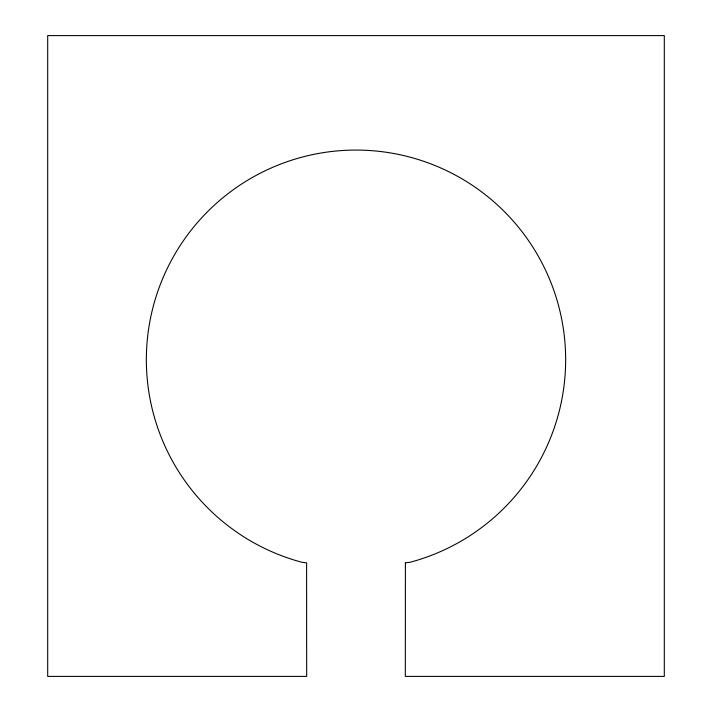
<?xml version="1.0" encoding="UTF-8"?>
<svg xmlns="http://www.w3.org/2000/svg" width="712" height="712" viewBox="0 0 712 712"><rect width="100%" height="100%" fill="white"/><g stroke="black" fill="none" stroke-linecap="round" stroke-linejoin="round"><path stroke-width="1.07" d="M405.404 562.863L405.333 676.4L664.305 676.4L664.305 35.6L47.695 35.6L47.695 676.4L306.667 676.4L306.596 562.863L301.737 562.222A209.648 209.648 0 0 1 184.266 239.472A209.648 209.648 0 0 1 527.734 239.472A209.648 209.648 0 0 1 410.263 562.222L405.404 562.863"/></g></svg>
